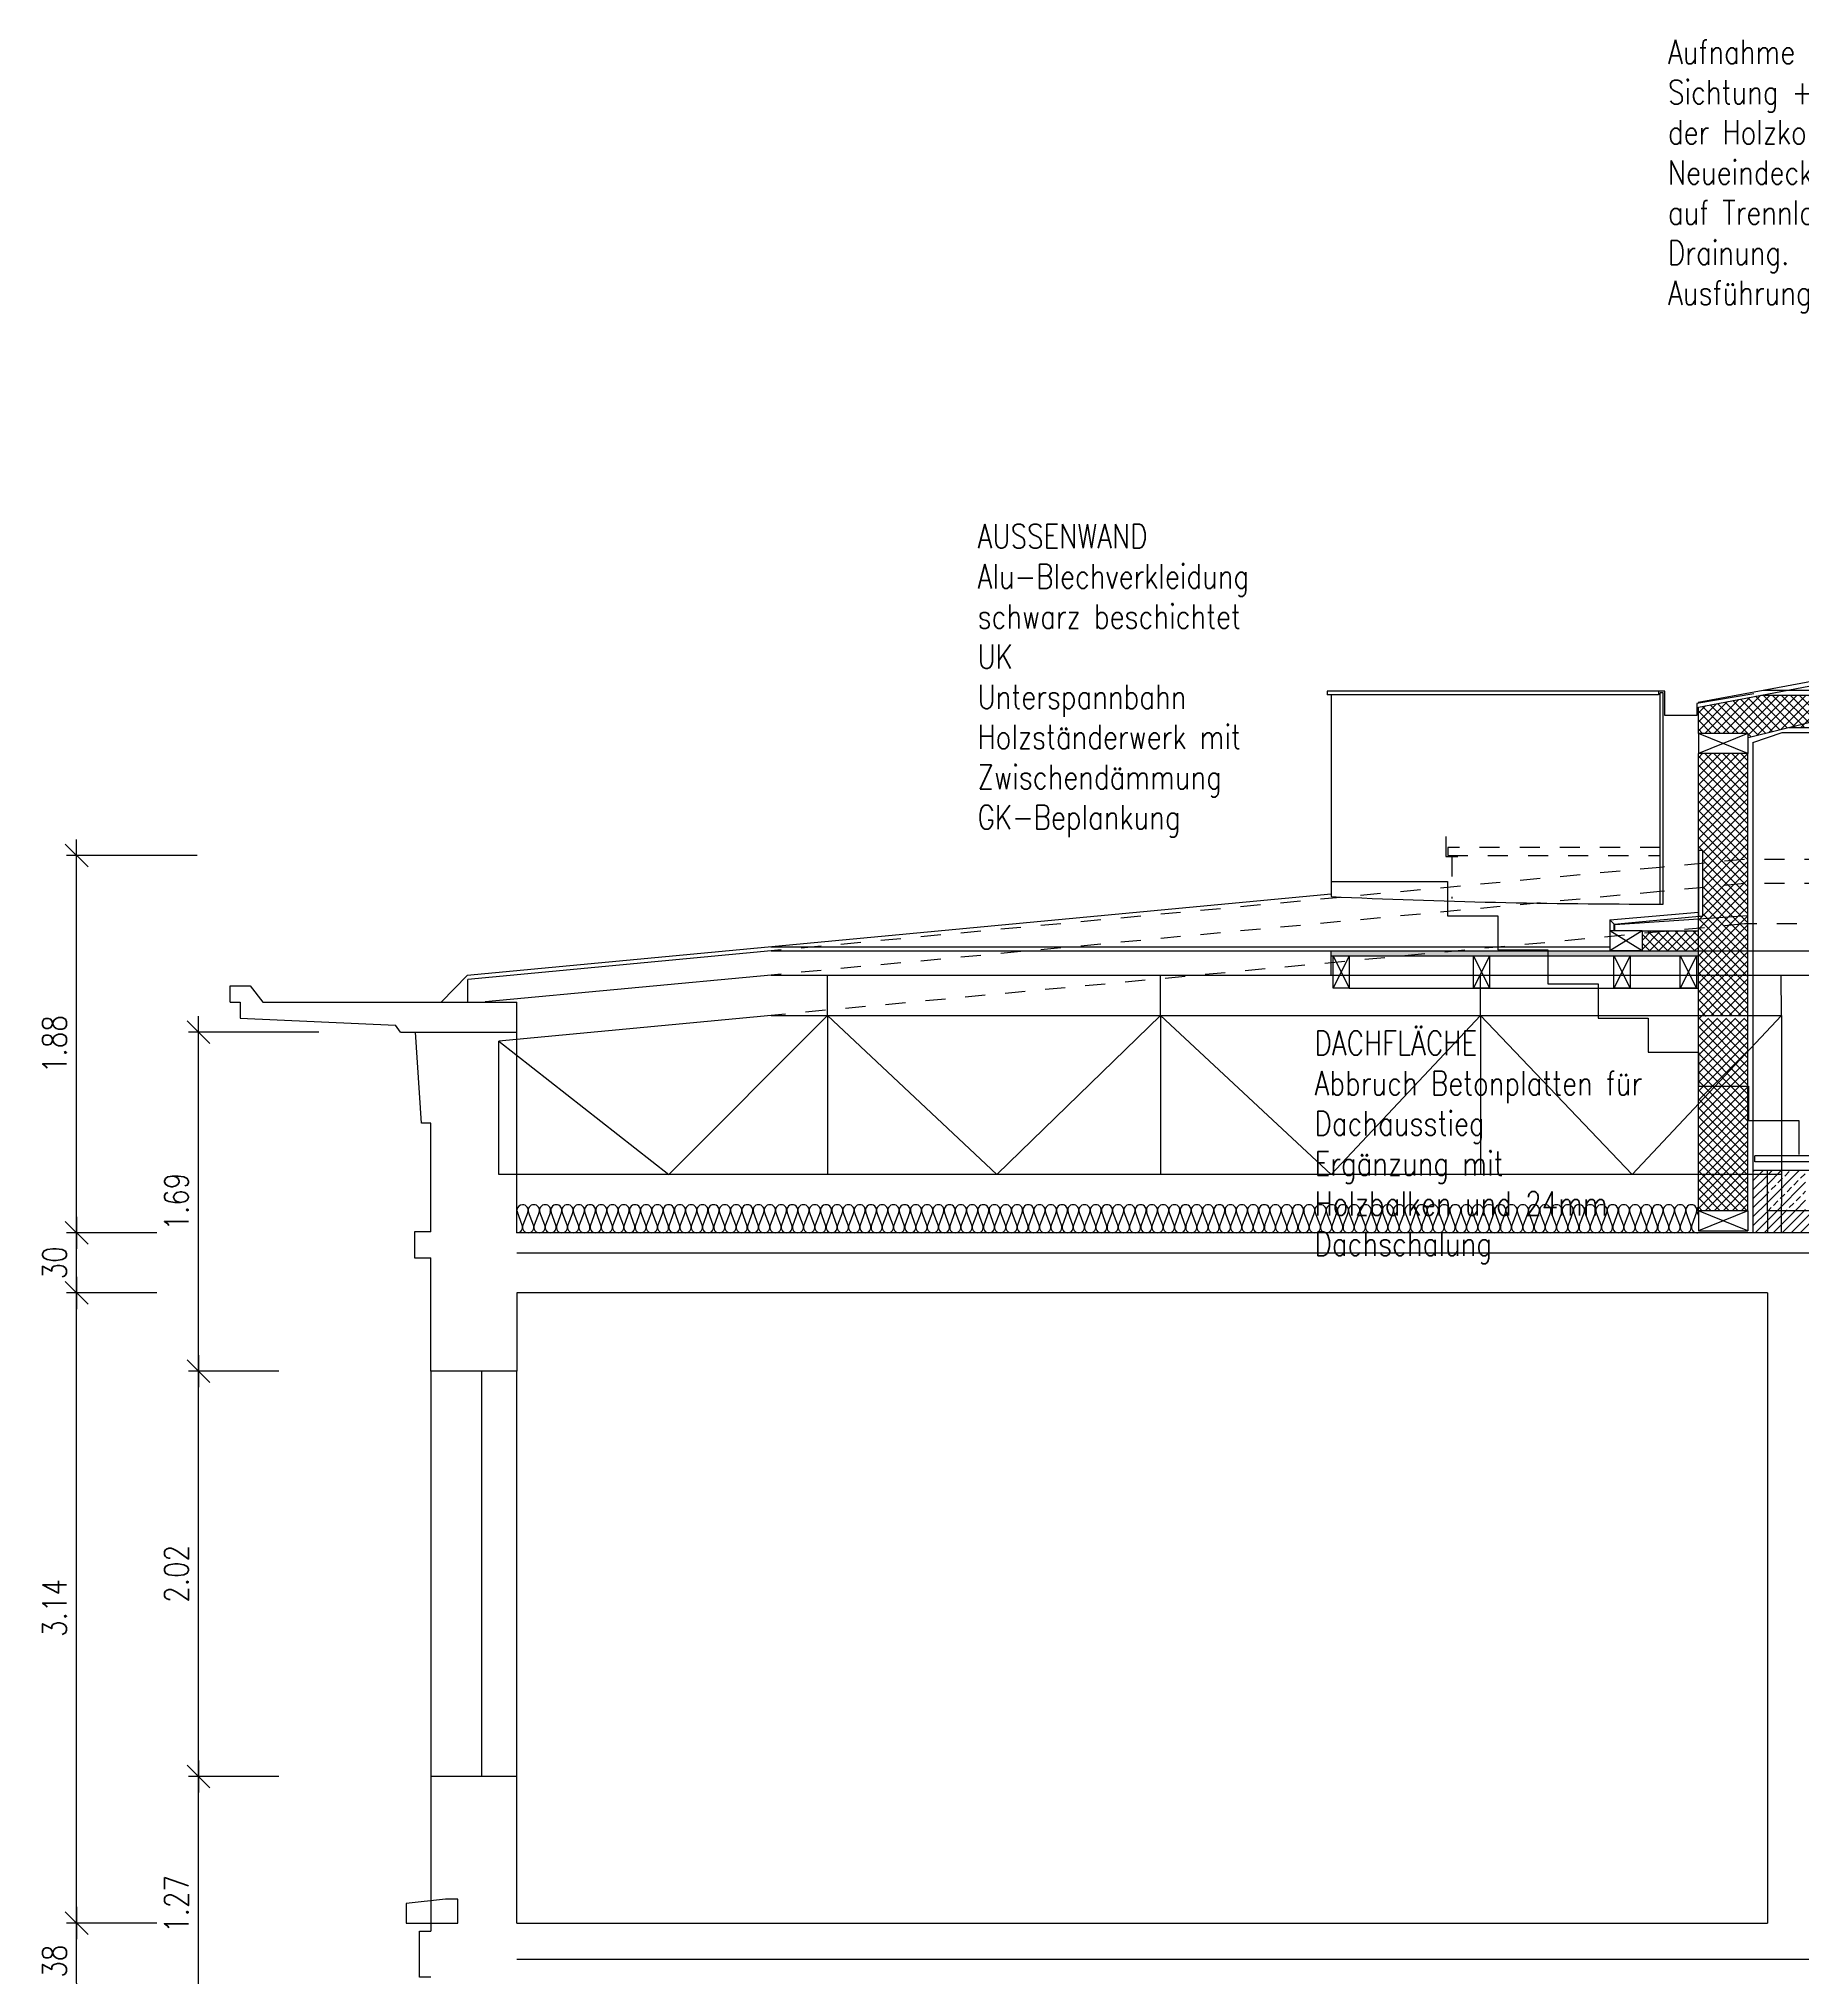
# Model space of a CAD drawing. Header units: metres. Extents: x -3551 to -3365, y -115 to 134.
# Drawn here: x -3478.09 to -3469.3, y 122.09 to 131.75 of the extents above; entities that cross this region are included whole.
import ezdxf

# ---------------------------------------------------------------- set-up
doc = ezdxf.new("R2010")
doc.units = ezdxf.units.M
doc.header["$LTSCALE"] = 0.01
doc.linetypes.add('GESTRICHELT2', pattern=[4.5, 3, -1.5])
doc.linetypes.add('STRICHLINIE', pattern=[0.75, 0.5, -0.25])
doc.layers.get('0').update_dxf_attribs({"linetype": 'CONTINUOUS'})
for name, color, linetype in [('A_abriss', 44, 'STRICHLINIE'), ('A_ansicht', 9, 'CONTINUOUS'), ('A_schraffur', 10, 'CONTINUOUS'), ('A_STB', 4, 'CONTINUOUS'), ('A_text', 2, 'CONTINUOUS'), ('A_treppe_V2', 3, 'CONTINUOUS'), ('A_TROCKENBAU', 2, 'CONTINUOUS'), ('A_wände', 6, 'CONTINUOUS'), ('A_WÄNDE_NEU', 6, 'CONTINUOUS'), ('CKMA0002', 7, 'CONTINUOUS')]:
    doc.layers.add(name, color=color, linetype=linetype)
doc.styles.add('SIMPLEX', font='simplex.shx', dxfattribs={"width": 0.8, "height": 0.1})
doc.styles.add('SIMPLEXD', font='SIMPLEXD.shx', dxfattribs={"width": 0.8, "height": 0.12})
doc.dimstyles.new('DIN', dxfattribs={"dimtxt": 0.03, "dimasz": 0.08, "dimexe": 0.05, "dimexo": 0.244839, "dimgap": 0.05, "dimtad": 1, "dimdec": 4, "dimrnd": 0.0025, "dimzin": 0, "dimdsep": 46, "dimtxsty": 'SIMPLEXD', "dimblk": 'DIMCROSS', "dimblk1": 'DIMCROSS', "dimblk2": 'DIMCROSS', "dimsah": 1, "dimcen": 2.5, "dimdle": 0.04, "dimclrd": 252, "dimclre": 252, "dimclrt": 252, "dimadec": 0, "dimazin": 0, "dimtfac": 1, "dimtdec": 4, "dimtix": 1, "dimtmove": 2, "dimatfit": 3, "dimldrblk": 'DIMCROSS', "dimfxl": 1, "dimtvp": 1, "dimtolj": 1, "dimtzin": 0, "dimarcsym": 0})

# ---------------------------------------------------------------- blocks, each defined once
blk = doc.blocks.new('DIMCROSS')
at = {"color": 0, "linetype": 'ByBlock'}
blk.add_line((-1, 0), (1, 0), dxfattribs=at)
at = {"linetype": 'ByBlock'}
blk.add_line((-0.707107, -0.707107), (0.707107, 0.707107), dxfattribs=at)
blk = doc.blocks.new('*D155')
at = {"layer": 'CKMA0002', "color": 1, "lineweight": -2, "transparency": 16777216}
for p, q in [((-3468.6019, 127.7201), (-3467.9519, 127.7201)), ((-3468.0019, 126.264), (-3468.0019, 127.6401))]:
    blk.add_line(p, q, dxfattribs=at)
at = {"layer": 'CKMA0002', "color": 1, "lineweight": -2, "transparency": 16777216, "xscale": 0.08, "yscale": 0.08, "zscale": 0.08}
for p, rotation in [((-3468.0019, 127.7201), 90), ((-3468.0019, 126.184), 270)]:
    blk.add_blockref('DIMCROSS', p, dxfattribs=dict(at, rotation=rotation))
at = {"layer": 'CKMA0002', "color": 3, "transparency": 16777216, "insert": (-3468.1119, 126.9521), "char_height": 0.12, "attachment_point": 5, "rotation": 90, "style": 'SIMPLEXD'}
blk.add_mtext('\\A1;1.53{\\A1\\H0.7x\\S5;}', dxfattribs=at)
blk = doc.blocks.new('*D182')
at = {"layer": 'CKMA0002', "color": 1, "lineweight": -2, "transparency": 16777216}
for p, q in [((-3477.4989, 122.3604), (-3477.9489, 122.3604)), ((-3477.8989, 122.0603), (-3477.8989, 122.2804))]:
    blk.add_line(p, q, dxfattribs=at)
at = {"layer": 'CKMA0002', "color": 1, "lineweight": -2, "transparency": 16777216, "xscale": 0.08, "yscale": 0.08, "zscale": 0.08}
for p, rotation in [((-3477.8989, 122.3604), 90), ((-3477.8989, 121.9803), 270)]:
    blk.add_blockref('DIMCROSS', p, dxfattribs=dict(at, rotation=rotation))
at = {"layer": 'CKMA0002', "color": 3, "transparency": 16777216, "insert": (-3478.0089, 122.1703), "char_height": 0.12, "attachment_point": 5, "rotation": 90, "style": 'SIMPLEXD'}
blk.add_mtext('\\A1;38{\\A1\\H0.7x\\S;}', dxfattribs=at)
blk = doc.blocks.new('*D183')
at = {"layer": 'CKMA0002', "color": 1, "lineweight": -2, "transparency": 16777216}
for p, q in [((-3477.4989, 125.5003), (-3477.9489, 125.5003)), ((-3477.8989, 122.4404), (-3477.8989, 125.4203))]:
    blk.add_line(p, q, dxfattribs=at)
at = {"layer": 'CKMA0002', "color": 1, "lineweight": -2, "transparency": 16777216, "xscale": 0.08, "yscale": 0.08, "zscale": 0.08}
for p, rotation in [((-3477.8989, 125.5003), 90), ((-3477.8989, 122.3604), 270)]:
    blk.add_blockref('DIMCROSS', p, dxfattribs=dict(at, rotation=rotation))
at = {"layer": 'CKMA0002', "color": 3, "transparency": 16777216, "insert": (-3478.0089, 123.9303), "char_height": 0.12, "attachment_point": 5, "rotation": 90, "style": 'SIMPLEXD'}
blk.add_mtext('\\A1;3.14{\\A1\\H0.7x\\S;}', dxfattribs=at)
blk = doc.blocks.new('*D184')
at = {"layer": 'CKMA0002', "color": 1, "lineweight": -2, "transparency": 16777216}
for p, q in [((-3477.4989, 125.8003), (-3477.9489, 125.8003)), ((-3477.8989, 125.5803), (-3477.8989, 125.7203))]:
    blk.add_line(p, q, dxfattribs=at)
at = {"layer": 'CKMA0002', "color": 1, "lineweight": -2, "transparency": 16777216, "xscale": 0.08, "yscale": 0.08, "zscale": 0.08}
for p, rotation in [((-3477.8989, 125.8003), 90), ((-3477.8989, 125.5003), 270)]:
    blk.add_blockref('DIMCROSS', p, dxfattribs=dict(at, rotation=rotation))
at = {"layer": 'CKMA0002', "color": 3, "transparency": 16777216, "insert": (-3478.0089, 125.6503), "char_height": 0.12, "attachment_point": 5, "rotation": 90, "style": 'SIMPLEXD'}
blk.add_mtext('\\A1;30{\\A1\\H0.7x\\S;}', dxfattribs=at)
blk = doc.blocks.new('*D185')
at = {"layer": 'CKMA0002', "color": 1, "lineweight": -2, "transparency": 16777216}
for p, q in [((-3477.2989, 127.6809), (-3477.9489, 127.6809)), ((-3477.8989, 125.8803), (-3477.8989, 127.6009))]:
    blk.add_line(p, q, dxfattribs=at)
at = {"layer": 'CKMA0002', "color": 1, "lineweight": -2, "transparency": 16777216, "xscale": 0.08, "yscale": 0.08, "zscale": 0.08}
for p, rotation in [((-3477.8989, 127.6809), 90), ((-3477.8989, 125.8003), 270)]:
    blk.add_blockref('DIMCROSS', p, dxfattribs=dict(at, rotation=rotation))
at = {"layer": 'CKMA0002', "color": 3, "transparency": 16777216, "insert": (-3478.0089, 126.7406), "char_height": 0.12, "attachment_point": 5, "rotation": 90, "style": 'SIMPLEXD'}
blk.add_mtext('\\A1;1.88{\\A1\\H0.7x\\S;}', dxfattribs=at)
blk = doc.blocks.new('*D197')
at = {"layer": 'CKMA0002', "color": 1, "lineweight": -2, "transparency": 16777216}
for p, q in [((-3476.8919, 123.0903), (-3477.3419, 123.0903)), ((-3477.2919, 121.9003), (-3477.2919, 123.0103))]:
    blk.add_line(p, q, dxfattribs=at)
at = {"layer": 'CKMA0002', "color": 1, "lineweight": -2, "transparency": 16777216, "xscale": 0.08, "yscale": 0.08, "zscale": 0.08}
for p, rotation in [((-3477.2919, 123.0903), 90), ((-3477.2919, 121.8203), 270)]:
    blk.add_blockref('DIMCROSS', p, dxfattribs=dict(at, rotation=rotation))
at = {"layer": 'CKMA0002', "color": 3, "transparency": 16777216, "insert": (-3477.4019, 122.4553), "char_height": 0.12, "attachment_point": 5, "rotation": 90, "style": 'SIMPLEXD'}
blk.add_mtext('\\A1;1.27{\\A1\\H0.7x\\S;}', dxfattribs=at)
blk = doc.blocks.new('*D198')
at = {"layer": 'CKMA0002', "color": 1, "lineweight": -2, "transparency": 16777216}
for p, q in [((-3476.8919, 125.1103), (-3477.3419, 125.1103)), ((-3477.2919, 123.1703), (-3477.2919, 125.0303))]:
    blk.add_line(p, q, dxfattribs=at)
at = {"layer": 'CKMA0002', "color": 1, "lineweight": -2, "transparency": 16777216, "xscale": 0.08, "yscale": 0.08, "zscale": 0.08}
for p, rotation in [((-3477.2919, 125.1103), 90), ((-3477.2919, 123.0903), 270)]:
    blk.add_blockref('DIMCROSS', p, dxfattribs=dict(at, rotation=rotation))
at = {"layer": 'CKMA0002', "color": 3, "transparency": 16777216, "insert": (-3477.4019, 124.1003), "char_height": 0.12, "attachment_point": 5, "rotation": 90, "style": 'SIMPLEXD'}
blk.add_mtext('\\A1;2.02{\\A1\\H0.7x\\S;}', dxfattribs=at)
blk = doc.blocks.new('*D199')
at = {"layer": 'CKMA0002', "color": 1, "lineweight": -2, "transparency": 16777216}
for p, q in [((-3476.6919, 126.8003), (-3477.3419, 126.8003)), ((-3477.2919, 125.1903), (-3477.2919, 126.7203))]:
    blk.add_line(p, q, dxfattribs=at)
at = {"layer": 'CKMA0002', "color": 1, "lineweight": -2, "transparency": 16777216, "xscale": 0.08, "yscale": 0.08, "zscale": 0.08}
for p, rotation in [((-3477.2919, 126.8003), 90), ((-3477.2919, 125.1103), 270)]:
    blk.add_blockref('DIMCROSS', p, dxfattribs=dict(at, rotation=rotation))
at = {"layer": 'CKMA0002', "color": 3, "transparency": 16777216, "insert": (-3477.4019, 125.9553), "char_height": 0.12, "attachment_point": 5, "rotation": 90, "style": 'SIMPLEXD'}
blk.add_mtext('\\A1;1.69{\\A1\\H0.7x\\S;}', dxfattribs=at)
blk = doc.blocks.new('*U217')
at = {"color": 0, "linetype": 'Continuous'}
for p, q in [((0.0262, -0.0321), (0.0018, 0.0321)), ((0.0542, 0.0321), (0.0298, -0.0321))]:
    blk.add_line(p, q, dxfattribs=at)
for centre, start, end in [((0.0279, 0.0421), 89.70367, 201.08212), ((0.0281, 0.0421), 338.91788, 90.29633), ((0.0001, -0.0421), 269.70367, 21.08212), ((0.0559, -0.0421), 158.91788, 270.29633)]:
    blk.add_arc(centre, 0.0279, start, end, dxfattribs=at)
blk = doc.blocks.new('*U218')
at = {"color": 0, "linetype": 'Continuous'}
for p, q in [((-3475.6786, 125.8382), (-3475.7029, 125.9023)), ((-3475.6506, 125.9023), (-3475.6749, 125.8382)), ((-3469.8177, 125.8886), (-3469.8229, 125.9022))]:
    blk.add_line(p, q, dxfattribs=at)
for centre, start, end in [((-3475.6769, 125.9123), 89.70304, 176.64911), ((-3475.6769, 125.9123), 183.34963, 201.08149), ((-3475.6766, 125.9123), 338.91725, 90.2957), ((-3469.7969, 125.9123), 138.30911, 201.08149), ((-3475.7046, 125.8282), 269.70304, 21.08149), ((-3475.6489, 125.8282), 158.91725, 270.2957), ((-3469.8246, 125.8281), 269.70304, 284.26205)]:
    blk.add_arc(centre, 0.0279, start, end, dxfattribs=at)
at = {"color": 0, "rotation": 359.9993692598673}
for p in [(-3475.6487, 125.8702), (-3475.5927, 125.8702), (-3475.5367, 125.8702), (-3475.4807, 125.8702), (-3475.4247, 125.8702), (-3475.3687, 125.8702), (-3475.3127, 125.8702), (-3475.2567, 125.8702), (-3475.2007, 125.8702), (-3475.1447, 125.8702), (-3475.0887, 125.8702), (-3475.0327, 125.8702), (-3474.9767, 125.8702), (-3474.9207, 125.8702), (-3474.8647, 125.8702), (-3474.8087, 125.8702), (-3474.7527, 125.8702), (-3474.6967, 125.8702), (-3474.6407, 125.8702), (-3474.5847, 125.8702), (-3474.5287, 125.8702), (-3474.4727, 125.8702), (-3474.4167, 125.8702), (-3474.3607, 125.8702), (-3474.3047, 125.8702), (-3474.2487, 125.8702), (-3474.1927, 125.8702), (-3474.1367, 125.8702), (-3474.0807, 125.8702), (-3474.0247, 125.8702), (-3473.9687, 125.8702), (-3473.9127, 125.8702), (-3473.8567, 125.8702), (-3473.8007, 125.8702), (-3473.7447, 125.8702), (-3473.6887, 125.8702), (-3473.6327, 125.8702), (-3473.5767, 125.8702), (-3473.5207, 125.8702), (-3473.4647, 125.8702), (-3473.4087, 125.8702), (-3473.3527, 125.8702), (-3473.2967, 125.8702), (-3473.2407, 125.8702), (-3473.1847, 125.8702), (-3473.1287, 125.8702), (-3473.0727, 125.8702), (-3473.0167, 125.8702), (-3472.9607, 125.8702), (-3472.9047, 125.8702), (-3472.8487, 125.8702), (-3472.7927, 125.8702), (-3472.7367, 125.8702), (-3472.6807, 125.8702), (-3472.6247, 125.8702), (-3472.5687, 125.8702), (-3472.5127, 125.8702), (-3472.4567, 125.8702), (-3472.4007, 125.8702), (-3472.3447, 125.8702), (-3472.2887, 125.8702), (-3472.2327, 125.8702), (-3472.1767, 125.8702), (-3472.1207, 125.8702), (-3472.0647, 125.8702), (-3472.0087, 125.8702), (-3471.9527, 125.8702), (-3471.8967, 125.8702), (-3471.8407, 125.8702), (-3471.7847, 125.8702), (-3471.7287, 125.8702), (-3471.6727, 125.8702), (-3471.6167, 125.8702), (-3471.5607, 125.8702), (-3471.5047, 125.8702), (-3471.4487, 125.8702), (-3471.3927, 125.8702), (-3471.3367, 125.8702), (-3471.2807, 125.8702), (-3471.2247, 125.8702), (-3471.1687, 125.8702), (-3471.1127, 125.8702), (-3471.0567, 125.8702), (-3471.0007, 125.8702), (-3470.9447, 125.8702), (-3470.8887, 125.8702), (-3470.8327, 125.8702), (-3470.7767, 125.8702), (-3470.7207, 125.8702), (-3470.6647, 125.8702), (-3470.6087, 125.8702), (-3470.5527, 125.8702), (-3470.4967, 125.8702), (-3470.4407, 125.8702), (-3470.3847, 125.8702), (-3470.3287, 125.8702), (-3470.2727, 125.8702), (-3470.2167, 125.8702), (-3470.1607, 125.8702), (-3470.1047, 125.8702), (-3470.0487, 125.8702), (-3469.9927, 125.8702), (-3469.9367, 125.8702), (-3469.8807, 125.8702)]:
    blk.add_blockref('*U217', p, dxfattribs=at)

msp = doc.modelspace()

# ---------------------------------------------------------------- hatches: boundary and pattern name
at = {"layer": 'A_schraffur'}
h = msp.add_hatch(dxfattribs=at)
h.set_pattern_fill('ANSI37', color=256, scale=0.01, style=0)
h.paths.add_polyline_path([(-3469.08307, 128.44321), (-3469.06807, 128.44321), (-3469.06807, 128.47974), (-3469.50107, 128.47974), (-3469.81775, 128.41961), (-3469.81775, 128.28813), (-3469.57123, 128.28813), (-3469.57123, 128.26757), (-3469.08307, 128.38937)])
h.paths.add_polyline_path([(-3469.08307, 128.38937), (-3469.36595, 128.31879), (-3469.08307, 128.31879)], flags=16)
h.paths.add_polyline_path([(-3469.06807, 128.44321), (-3469.08307, 128.44321), (-3469.08307, 128.38937), (-3469.06807, 128.39312)])
h.paths.add_polyline_path([(-3469.06807, 128.39312), (-3469.08307, 128.38937), (-3469.08307, 128.31879), (-3469.06807, 128.31879)])
h = msp.add_hatch(dxfattribs=at)
h.set_pattern_fill('ANSI37', color=256, scale=0.01, style=0)
edge = h.paths.add_edge_path()
edge.add_line((-3469.81775, 128.18813), (-3469.57124, 128.18813))
edge.add_line((-3469.57124, 128.18813), (-3469.57123, 127.66089))
edge.add_line((-3469.57123, 127.66089), (-3469.58771, 127.66089))
edge.add_line((-3469.58771, 127.66089), (-3469.79574, 127.64133))
edge.add_line((-3469.79574, 127.64133), (-3469.79574, 127.70491))
edge.add_line((-3469.79574, 127.70491), (-3469.81774, 127.70491))
edge.add_line((-3469.81774, 127.70491), (-3469.81776, 128.18813))
h = msp.add_hatch(dxfattribs=at)
h.set_pattern_fill('ANSI37', color=256, scale=0.01, style=0)
h.paths.add_polyline_path([(-3469.81772, 126.09029), (-3469.81772, 125.9104), (-3469.57122, 125.9104), (-3469.57122, 126.09029)])
h.paths.add_polyline_path([(-3469.57123, 126.704), (-3469.81773, 126.44137), (-3469.81772, 126.09029), (-3469.57122, 126.09029)])
h.paths.add_polyline_path([(-3469.57123, 126.704), (-3469.57123, 126.87007), (-3469.77815, 126.87007), (-3469.77815, 126.88338), (-3469.81774, 126.88338), (-3469.81773, 126.44137)])
h.paths.add_polyline_path([(-3469.81774, 126.88345), (-3469.77815, 126.88345), (-3469.77815, 127.04007), (-3469.81774, 127.04007)], flags=17)
h.paths.add_polyline_path([(-3469.57123, 126.88345), (-3469.57123, 127.08433), (-3469.81774, 127.08433), (-3469.81774, 127.04007), (-3469.77815, 127.04007), (-3469.77815, 126.88345)])
h.paths.add_polyline_path([(-3469.57123, 127.08433), (-3469.57123, 127.20486), (-3469.81774, 127.20486), (-3469.81774, 127.08433)])
h.paths.add_polyline_path([(-3469.57123, 127.20486), (-3469.57123, 127.33948), (-3469.58771, 127.33948), (-3469.81774, 127.31785), (-3469.81774, 127.20486)])
h.paths.add_polyline_path([(-3469.81775, 127.36504), (-3469.81774, 127.31785), (-3469.58771, 127.33948), (-3469.57123, 127.33948), (-3469.57123, 127.38216)])
h.paths.add_polyline_path([(-3469.57123, 127.38216), (-3469.57123, 127.54036), (-3469.58771, 127.54036), (-3469.79574, 127.5208), (-3469.79574, 127.37907), (-3469.81775, 127.37663), (-3469.81775, 127.36504)])
h.paths.add_polyline_path([(-3469.58771, 127.54036), (-3469.57123, 127.54036), (-3469.57123, 127.66089), (-3469.58771, 127.66089), (-3469.79574, 127.64133), (-3469.79574, 127.5208)])
h = msp.add_hatch(dxfattribs=at)
h.set_pattern_fill('ANSI37', color=256, scale=0.01, style=0)
h.paths.add_polyline_path([(-3469.81774, 127.30491), (-3469.95534, 127.30491), (-3470.09857, 127.29145), (-3470.09857, 127.20491), (-3469.81775, 127.20491)])
h.paths.add_polyline_path([(-3469.95534, 127.30491), (-3470.09857, 127.30491), (-3470.09857, 127.29145)], flags=16)
h = msp.add_hatch(dxfattribs=at)
h.set_pattern_fill('HOLZ_3', color=256, scale=0.01, style=0)
h.set_pattern_definition([(49, (0, 0), (-0.01185251983, 0.01185251981), [0.02, -0.2202930278]), (45, (0.013121, 0.015094), (-0.011852519836, 0.011852519836), [0.02, -0.059902562]), (41, (0.027263, 0.029236), (-0.01185251981, 0.01185251983), [0.02, -0.2202930278]), (45, (0.042358, 0.042358), (-0.011852519836, 0.011852519836), [0.02, -0.059902562]), (49, (0.0565, 0.0565), (-0.01185251983, 0.01185251981), [0.02, -0.2202930278]), (41, (0.083763, 0.085736), (-0.01185251981, 0.01185251983), [0.02, -0.2202930278]), (49, (0.113, 0.113), (-0.01185251983, 0.01185251981), [0.02, -0.2202930278]), (41, (0.140263, 0.142236), (-0.01185251981, 0.01185251983), [0.02, -0.22029302])])
h.paths.add_polyline_path([(-3471.28524, 127.17988), (-3471.01954, 127.20486), (-3471.64812, 127.20486), (-3471.64812, 127.17988)])
h.paths.add_polyline_path([(-3470.56707, 127.17988), (-3470.56707, 127.20486), (-3471.01954, 127.20486), (-3471.28524, 127.17988)])
h.paths.add_polyline_path([(-3469.90774, 127.17988), (-3469.90774, 127.1799), (-3469.82773, 127.1799), (-3469.82774, 127.17988), (-3469.81774, 127.17988), (-3469.81774, 127.20486), (-3470.56707, 127.20486), (-3470.56707, 127.17988)])
h = msp.add_hatch(dxfattribs=at)
h.set_pattern_fill('ANSI31', color=256, scale=0.01, style=0)
h.paths.add_polyline_path([(-3469.4735, 126.09029), (-3469.5462, 126.09029), (-3469.54619, 125.80035), (-3469.4735, 125.80035), (-3469.4735, 125.91036)])
h.paths.add_polyline_path([(-3469.4735, 126.11036), (-3469.5462, 126.11036), (-3469.5462, 126.09029), (-3469.4735, 126.09029)])
h = msp.add_hatch(dxfattribs=at)
h.set_pattern_fill('ANSI33', color=256, scale=0.01, style=0)
h.paths.add_polyline_path([(-3469.28307, 126.11036), (-3469.40287, 126.11036), (-3469.40287, 126.09029), (-3469.40376, 125.91036), (-3469.28307, 125.91036)])
h.paths.add_polyline_path([(-3469.40287, 126.09029), (-3469.4735, 126.09029), (-3469.4735, 125.91036), (-3469.40376, 125.91036)])
h.paths.add_polyline_path([(-3469.40287, 126.11036), (-3469.4735, 126.11036), (-3469.4735, 126.09029), (-3469.40287, 126.09029)])
h = msp.add_hatch(dxfattribs=at)
h.set_pattern_fill('ANSI31', color=256, scale=0.01, style=0)
h.paths.add_polyline_path([(-3469.08595, 125.91036), (-3469.28307, 125.91036), (-3469.28307, 125.86007), (-3469.08595, 125.86007)], flags=17)
h.paths.add_polyline_path([(-3469.08595, 125.86007), (-3469.28307, 125.86007), (-3469.28307, 125.91036), (-3469.40376, 125.91036), (-3469.40431, 125.80035), (-3469.08595, 125.80036)])
h.paths.add_polyline_path([(-3469.40376, 125.91036), (-3469.4735, 125.91036), (-3469.4735, 125.80035), (-3469.40431, 125.80035)])

# ---------------------------------------------------------------- linework, layer by layer
at = {"layer": 'A_abriss', "linetype": 'Continuous'}
for p, q in [((-3471.64812, 127.20486), (-3463.01594, 127.20486)), ((-3471.64812, 127.08433), (-3463.01594, 127.08433))]:
    msp.add_line(p, q, dxfattribs=at)
at = {"layer": 'A_ansicht'}
for p, q in [((-3469.4956, 128.50472, 0), (-3468.89807, 128.61584, 0)), ((-3470.0159, 128.49858), (-3471.66813, 128.49861)), ((-3471.66813, 128.49861), (-3471.66813, 128.48124)), ((-3470.0159, 128.48121), (-3471.66813, 128.48124)), ((-3471.64813, 128.48124), (-3471.64812, 127.47563))]:
    msp.add_line(p, q, dxfattribs=at)
at = {"layer": 'A_ansicht', "linetype": 'Continuous'}
for p, q in [((-3471.64812, 127.48726), (-3475.9522, 127.08259)), ((-3474.43906, 127.22486), (-3470.25857, 127.22486)), ((-3475.9522, 127.08259), (-3476.08032, 126.95036))]:
    msp.add_line(p, q, dxfattribs=at)
at = {"layer": 'A_ansicht', "color": 9, "linetype": 'Continuous'}
for p, q in [((-3476.13475, 125.11025), (-3476.13475, 123.09025)), ((-3475.87974, 123.09025), (-3475.87974, 125.11025)), ((-3475.70475, 123.09025), (-3475.70475, 125.11025))]:
    msp.add_line(p, q, dxfattribs=at)
at = {"layer": 'A_ansicht'}
msp.add_arc((-3470.04571, 161.96733), 34.5289, 267.340074, 270.062417, dxfattribs=at)
at = {"layer": 'A_schraffur'}
for p, q in [((-3470.09857, 127.30491, 0), (-3470.25857, 127.20491, 0)), ((-3470.09857, 127.20491, 0), (-3470.25857, 127.30491, 0)), ((-3471.63812, 127.17988), (-3471.55812, 127.01893)), ((-3471.55812, 127.17988), (-3471.63812, 127.01893)), ((-3470.93812, 127.17988), (-3470.85812, 127.01893)), ((-3470.85812, 127.17988), (-3470.93812, 127.01893)), ((-3470.23812, 127.17988), (-3470.15812, 127.01893)), ((-3470.15812, 127.17988), (-3470.23812, 127.01893)), ((-3469.90774, 127.1799, 0), (-3469.82774, 127.01895, 0)), ((-3469.82774, 127.17988, 0), (-3469.90774, 127.01895, 0)), ((-3469.4735, 126.11036), (-3469.5462, 126.11036, 0))]:
    msp.add_line(p, q, dxfattribs=at)
at = {"layer": 'A_STB'}
for p, q in [((-3465.43006, 126.11036), (-3469.4735, 126.11036)), ((-3469.4735, 125.91036), (-3469.4735, 126.11036)), ((-3467.24472, 125.91036), (-3469.4735, 125.91036))]:
    msp.add_line(p, q, dxfattribs=at)
at = {"layer": 'A_treppe_V2'}
for p, q in [((-3467.11474, 126.18405), (-3469.5362, 126.18404, 0)), ((-3469.5362, 126.15404, 0), (-3469.5362, 126.18404, 0)), ((-3467.11474, 126.15405), (-3469.5362, 126.15404, 0))]:
    msp.add_line(p, q, dxfattribs=at)
msp.add_lwpolyline([(-3471.64812, 127.55007), (-3471.64812, 127.55007), (-3471.64812, 127.55007), (-3471.06707, 127.55007), (-3471.06707, 127.38007), (-3470.81707, 127.38007), (-3470.81707, 127.21007), (-3470.56707, 127.21007), (-3470.56707, 127.04007), (-3470.31707, 127.04007), (-3470.31707, 126.87007), (-3470.06707, 126.87007), (-3470.06707, 126.70007), (-3469.81707, 126.70007), (-3469.81707, 126.53007), (-3469.56707, 126.53007), (-3469.56707, 126.36007), (-3469.31707, 126.36007), (-3469.31707, 126.19007)], dxfattribs=at)
at = {"layer": 'A_TROCKENBAU', "color": 1}
for p, q in [((-3469.81775, 128.41961, 0), (-3468.92307, 128.58949, 0)), ((-3469.81775, 128.28813, 0), (-3469.81775, 128.41993, 0)), ((-3469.57018, 128.26783, 0), (-3468.92307, 128.4293, 0)), ((-3469.50107, 128.47974), (-3462.49321, 128.47974)), ((-3469.36595, 128.31879), (-3462.62877, 128.31879)), ((-3469.81772, 125.9104, 0), (-3469.81776, 128.18813, 0)), ((-3469.57122, 125.9104), (-3469.57124, 128.18813)), ((-3470.23657, 127.33903, 0), (-3470.25858, 127.3599, 0)), ((-3470.23357, 127.33618, 0), (-3469.57122, 127.38216, 0)), ((-3470.23357, 127.30491, 0), (-3470.23357, 127.33618, 0)), ((-3470.09857, 127.30491, 0), (-3469.81774, 127.30491, 0)), ((-3471.64812, 127.17988), (-3469.81774, 127.17988, 0)), ((-3470.09857, 127.20491, 0), (-3469.81775, 127.20491, 0)), ((-3471.55812, 127.01893), (-3469.81774, 127.01893, 0))]:
    msp.add_line(p, q, dxfattribs=at)
at = {"layer": 'A_TROCKENBAU'}
for p, q in [((-3470.0081, 127.4385), (-3470.00811, 128.491)), ((-3469.99311, 128.491), (-3470.00811, 128.491, 0)), ((-3469.9931, 127.4385, 0), (-3469.99311, 128.491)), ((-3469.40061, 128.29408), (-3463.14094, 128.29408)), ((-3469.54623, 128.24437, 0), (-3469.54619, 125.80035)), ((-3470.0081, 127.4385), (-3469.9931, 127.4385, 0)), ((-3470.25858, 127.3599, 0), (-3470.25857, 127.30491, 0))]:
    msp.add_line(p, q, dxfattribs=at)
at = {"layer": 'A_TROCKENBAU', "linetype": 'Continuous'}
for p, q in [((-3469.81906, 128.44457, 0), (-3469.4956, 128.50472, 0)), ((-3469.4956, 128.50472, 0), (-3462.49864, 128.50472)), ((-3469.54623, 128.24405, 0), (-3469.40061, 128.29408)), ((-3470.25858, 127.3599, 0), (-3469.81774, 127.39873, 0)), ((-3470.23657, 127.33903, 0), (-3469.79574, 127.37907, 0)), ((-3470.23657, 127.30491, 0), (-3470.23657, 127.33903, 0)), ((-3471.64812, 127.20486), (-3469.81774, 127.20486, 0))]:
    msp.add_line(p, q, dxfattribs=at)
at = {"layer": 'A_TROCKENBAU'}
msp.add_lwpolyline([(-3469.54148, 128.48664), (-3469.82469, 128.4378), (-3469.82469, 128.37856), (-3469.98423, 128.37855), (-3469.98423, 128.49858), (-3470.0159, 128.49858), (-3470.0159, 128.48121)], dxfattribs=at)
msp.add_lwpolyline([(-3469.79574, 127.37907), (-3469.79574, 127.70491), (-3469.81774, 127.70491), (-3469.81774, 127.37663)], close=True, dxfattribs=at)
at = {"layer": 'A_wände'}
for p, q in [((-3469.81775, 128.28813, 0), (-3469.81775, 128.18813, 0)), ((-3469.57123, 128.28813, 0), (-3469.81775, 128.28813, 0)), ((-3469.57123, 128.28813, 0), (-3469.57123, 128.18813, 0)), ((-3469.57123, 128.18813, 0), (-3469.81775, 128.18813, 0)), ((-3470.25857, 127.30491, 0), (-3470.25857, 127.20491, 0)), ((-3470.09857, 127.30491, 0), (-3470.25857, 127.30491, 0)), ((-3470.09857, 127.30491, 0), (-3470.09857, 127.20491, 0)), ((-3474.43812, 127.20486), (-3475.95032, 127.06268)), ((-3470.09857, 127.20491, 0), (-3470.25858, 127.20491, 0)), ((-3474.43812, 127.08433), (-3475.86305, 126.95036)), ((-3469.81772, 125.9104, 0), (-3469.81772, 125.8104, 0)), ((-3469.5712, 125.9104), (-3469.81772, 125.9104, 0)), ((-3469.5712, 125.9104), (-3469.5712, 125.8104)), ((-3469.81772, 125.8104, 0), (-3469.5712, 125.8104))]:
    msp.add_line(p, q, dxfattribs=at)
at = {"layer": 'A_wände', "color": 1}
for p, q in [((-3469.57123, 128.28813, 0), (-3469.81775, 128.18813, 0)), ((-3469.57123, 128.18813, 0), (-3469.81775, 128.28813, 0)), ((-3474.15664, 126.88338), (-3474.15664, 126.09029)), ((-3472.49803, 126.88338), (-3472.49803, 126.09029)), ((-3470.90287, 126.88338), (-3470.90287, 126.09029)), ((-3469.5712, 125.9104), (-3469.81772, 125.8104, 0)), ((-3469.5712, 125.8104), (-3469.81772, 125.9104, 0)), ((-3475.70475, 125.70036), (-3442.46447, 125.70036)), ((-3475.70475, 122.18036), (-3469.08593, 122.18036))]:
    msp.add_line(p, q, dxfattribs=at)
at = {"layer": 'A_wände', "color": 2, "linetype": 'GESTRICHELT2'}
for p, q in [((-3470.0081, 127.62136), (-3474.43812, 127.20486)), ((-3470.0081, 127.50083), (-3474.43812, 127.08433))]:
    msp.add_line(p, q, dxfattribs=at)
at = {"layer": 'A_wände', "color": 1, "linetype": 'GESTRICHELT2'}
for p, q in [((-3471.04666, 127.67507), (-3471.04666, 127.46571)), ((-3469.58771, 127.66089), (-3470.0081, 127.62136)), ((-3461.988, 127.66089), (-3469.58771, 127.66089)), ((-3469.58771, 127.54036), (-3470.0081, 127.50083)), ((-3461.988, 127.54036), (-3469.58771, 127.54036))]:
    msp.add_line(p, q, dxfattribs=at)
at = {"layer": 'A_wände', "color": 1, "linetype": 'STRICHLINIE'}
for p, q in [((-3469.58771, 127.33948), (-3474.43812, 126.88345)), ((-3448.52708, 127.33948), (-3469.58771, 127.33948))]:
    msp.add_line(p, q, dxfattribs=at)
at = {"layer": 'A_wände', "linetype": 'Continuous'}
for p, q in [((-3475.95032, 126.95036), (-3475.95032, 127.06268)), ((-3477.13475, 126.95025), (-3477.13475, 127.03025)), ((-3477.13475, 127.03025), (-3477.03475, 127.03025)), ((-3477.13475, 126.95025), (-3477.08475, 126.95025)), ((-3477.08475, 126.95025), (-3477.08475, 126.87025)), ((-3477.03475, 127.03025), (-3476.97111, 126.95025)), ((-3476.97111, 126.95025), (-3475.70475, 126.95025)), ((-3475.70475, 126.75025), (-3475.70475, 126.95025)), ((-3477.08475, 126.87025), (-3476.30975, 126.83525)), ((-3476.28475, 126.80025), (-3476.30975, 126.83525)), ((-3476.28475, 126.80025), (-3475.70475, 126.80025)), ((-3476.17972, 126.34625), (-3476.20972, 126.80025)), ((-3475.70475, 125.80025), (-3475.70475, 126.75025)), ((-3476.13472, 126.34625), (-3476.17972, 126.34625)), ((-3476.13475, 125.80525), (-3476.13472, 126.34625)), ((-3476.13472, 125.80525), (-3476.21472, 125.80525)), ((-3476.21472, 125.80525), (-3476.21472, 125.67525)), ((-3476.21472, 125.67525), (-3476.13472, 125.67525)), ((-3476.13475, 125.11025), (-3476.13475, 125.67525)), ((-3469.4735, 125.50036), (-3475.70475, 125.50025)), ((-3475.70475, 125.50025), (-3475.70475, 125.11025)), ((-3469.4735, 125.50036), (-3469.4735, 122.36036)), ((-3475.70475, 125.11025), (-3476.13475, 125.11025)), ((-3476.13475, 123.09025), (-3476.13475, 122.32025)), ((-3475.70475, 123.09025), (-3476.13475, 123.09025)), ((-3475.70475, 122.36036), (-3475.70475, 123.09025)), ((-3475.70475, 122.36036), (-3469.4735, 122.36036))]:
    msp.add_line(p, q, dxfattribs=at)
at = {"layer": 'A_wände', "color": 3}
for p, q in [((-3474.15664, 126.88338), (-3474.15664, 127.08426)), ((-3472.49803, 126.88338), (-3472.49803, 127.08426)), ((-3470.90287, 126.88338), (-3470.90287, 127.08426)), ((-3469.40287, 126.88338), (-3469.40431, 127.08426)), ((-3474.43812, 126.88345), (-3475.79468, 126.7559)), ((-3474.94861, 126.09029), (-3474.15664, 126.88338)), ((-3474.43888, 126.88338), (-3469.40287, 126.88338)), ((-3474.43812, 126.88345), (-3469.40287, 126.88345)), ((-3474.15664, 126.88338), (-3473.3138, 126.09029)), ((-3473.3138, 126.09029), (-3472.49803, 126.88338)), ((-3472.49803, 126.88338), (-3471.64726, 126.09029)), ((-3471.64726, 126.09029), (-3470.90287, 126.88338)), ((-3470.90287, 126.88338), (-3470.14726, 126.09029)), ((-3470.14726, 126.09029), (-3469.40287, 126.88338)), ((-3469.40287, 126.88338), (-3469.40287, 126.09029)), ((-3475.79468, 126.7559), (-3474.94861, 126.09029)), ((-3475.79468, 126.09029), (-3475.79468, 126.7559)), ((-3469.40287, 126.09029), (-3475.79468, 126.09029)), ((-3469.40287, 126.09029), (-3469.40431, 125.80029))]:
    msp.add_line(p, q, dxfattribs=at)
at = {"layer": 'A_wände', "color": 1, "linetype": 'GESTRICHELT2'}
for points in [[(-3471.07666, 127.77507), (-3471.07666, 127.67507), (-3471.01666, 127.67507)], [(-3471.04315, 127.72007), (-3471.06666, 127.72007), (-3471.06666, 127.68007), (-3470.0081, 127.68007)], [(-3470.0081, 127.72007), (-3471.04315, 127.72007)]]:
    msp.add_lwpolyline(points, dxfattribs=at)
at = {"layer": 'A_wände', "color": 2}
msp.add_lwpolyline([(-3476.25712, 122.36025), (-3475.99901, 122.36025), (-3475.99901, 122.47956), (-3476.06118, 122.47956), (-3476.06118, 122.47956), (-3476.25712, 122.45809), (-3476.25712, 122.36025)], dxfattribs=at)
at = {"layer": 'A_wände', "linetype": 'Continuous'}
msp.add_lwpolyline([(-3476.13475, 122.09025), (-3476.18977, 122.09025), (-3476.18977, 122.32025), (-3476.13475, 122.32025)], dxfattribs=at)
at = {"layer": 'A_WÄNDE_NEU'}
for p, q in [((-3474.43812, 127.20486), (-3471.64812, 127.20486)), ((-3471.64812, 127.08433), (-3471.64812, 127.20486)), ((-3474.43812, 127.08433), (-3471.64812, 127.08433)), ((-3469.4735, 125.91036), (-3469.4735, 125.80035)), ((-3469.08595, 125.80036), (-3475.70475, 125.80025))]:
    msp.add_line(p, q, dxfattribs=at)
for points in [[(-3471.63812, 127.17988), (-3471.55812, 127.17988), (-3471.55812, 127.01893), (-3471.63812, 127.01893)], [(-3470.93812, 127.17988), (-3470.85812, 127.17988), (-3470.85812, 127.01893), (-3470.93812, 127.01893)], [(-3470.23812, 127.17988), (-3470.15812, 127.17988), (-3470.15812, 127.01893), (-3470.23812, 127.01893)]]:
    msp.add_lwpolyline(points, close=True, dxfattribs=at)
at = {"layer": 'A_WÄNDE_NEU', "elevation": 0}
msp.add_lwpolyline([(-3469.90774, 127.1799), (-3469.82774, 127.1799), (-3469.82774, 127.01895), (-3469.90774, 127.01895)], close=True, dxfattribs=at)

# ---------------------------------------------------------------- block references
at = {"layer": 'A_schraffur'}
msp.add_blockref('*U218', (0, 0), dxfattribs=at)

# ---------------------------------------------------------------- texts
at = {"layer": 'A_text', "linetype": 'Continuous', "char_height": 0.12, "attachment_point": 1, "style": 'SIMPLEX'}
for s, insert, width in [('Aufnahme Dachabdichtung\\PSichtung + ggf. Ausbesserung\\Pder Holzkonstruktion\\PNeueindeckung mit Zinkblech-\\Pauf Trennlage mit integrierter\\PDrainung.\\PAusführung mit Stehfalz', (-3469.96904, 131.74487), 4.3471), ('AUSSENWAND\\PAlu-Blechverkleidung schwarz beschichtet\\PUK\\PUnterspannbahn\\PHolzständerwerk mit Zwischendämmung\\PGK-Beplankung', (-3473.40971, 129.33169), 1.8232835), ('DACHFLÄCHE\\PAbbruch Betonplatten für Dachausstieg\\PErgänzung mit Holzbalken und 24mm Dachschalung', (-3471.73038, 126.8058), 1.8233)]:
    msp.add_mtext(s, dxfattribs=dict(at, insert=insert, width=width))

# ---------------------------------------------------------------- dimensions: what is measured, and where the dimension line sits
at = {"layer": 'CKMA0002'}
for base, p1, p2, text, override, picture, middle in [((-3477.89893, 127.68089), (-3475.01894, 125.80026), (-3460.44706, 127.68089), '1.88{\\A1\\H0.7x\\S;}', {"dimexo": 16.851869, "dimse1": 1, "dimclrd": 1, "dimclre": 1, "dimclrt": 3}, '*D185', (-3478.00893, 126.74058)), ((-3468.00187, 127.72007), (-3466.98155, 126.18405), (-3469.44968, 127.72007), '1.53{\\A1\\H0.7x\\S5;}', {"dimexo": 0.847808, "dimse1": 1, "dimclrd": 1, "dimclre": 1, "dimclrt": 3}, '*D155', (-3468.11187, 126.95206)), ((-3477.29192, 126.80025), (-3475.70475, 125.11025), (-3475.99475, 126.80025), '1.69{\\A1\\H0.7x\\S;}', {"dimexo": 0.697174, "dimse1": 1, "dimclrd": 1, "dimclre": 1, "dimclrt": 3}, '*D199', (-3477.40192, 125.95525)), ((-3477.89893, 125.80026), (-3475.01893, 125.50026), (-3475.01894, 125.80026), '30{\\A1\\H0.7x\\S;}', {"dimexo": 2.479993, "dimse1": 1, "dimclrd": 1, "dimclre": 1, "dimclrt": 3}, '*D184', (-3478.00893, 125.65026)), ((-3477.89893, 125.50026), (-3475.01888, 122.36036), (-3475.01893, 125.50026), '3.14{\\A1\\H0.7x\\S;}', {"dimexo": 2.479998, "dimse1": 1, "dimclrd": 1, "dimclre": 1, "dimclrt": 3}, '*D183', (-3478.00893, 123.93031)), ((-3477.29192, 125.11025), (-3475.70475, 123.09025), (-3475.70475, 125.11025), '2.02{\\A1\\H0.7x\\S;}', {"dimexo": 1.187174, "dimse1": 1, "dimclrd": 1, "dimclre": 1, "dimclrt": 3}, '*D198', (-3477.40192, 124.10025)), ((-3477.29192, 123.09025), (-3475.83977, 121.82025), (-3475.70475, 123.09025), '1.27{\\A1\\H0.7x\\S;}', {"dimexo": 1.187174, "dimse1": 1, "dimclrd": 1, "dimclre": 1, "dimclrt": 3}, '*D197', (-3477.40192, 122.45525)), ((-3477.89893, 122.36036), (-3475.01888, 121.98026), (-3475.01888, 122.36036), '38{\\A1\\H0.7x\\S;}', {"dimexo": 2.480052, "dimse1": 1, "dimclrd": 1, "dimclre": 1, "dimclrt": 3}, '*D182', (-3478.00893, 122.17031))]:
    dim = msp.add_linear_dim(base=base, p1=p1, p2=p2, angle=90, text=text, dimstyle='DIN', override=override, dxfattribs=at)
    dim.commit()
    dim.dimension.update_dxf_attribs({"geometry": picture, "text_midpoint": middle})

doc.saveas('drawing.dxf')
